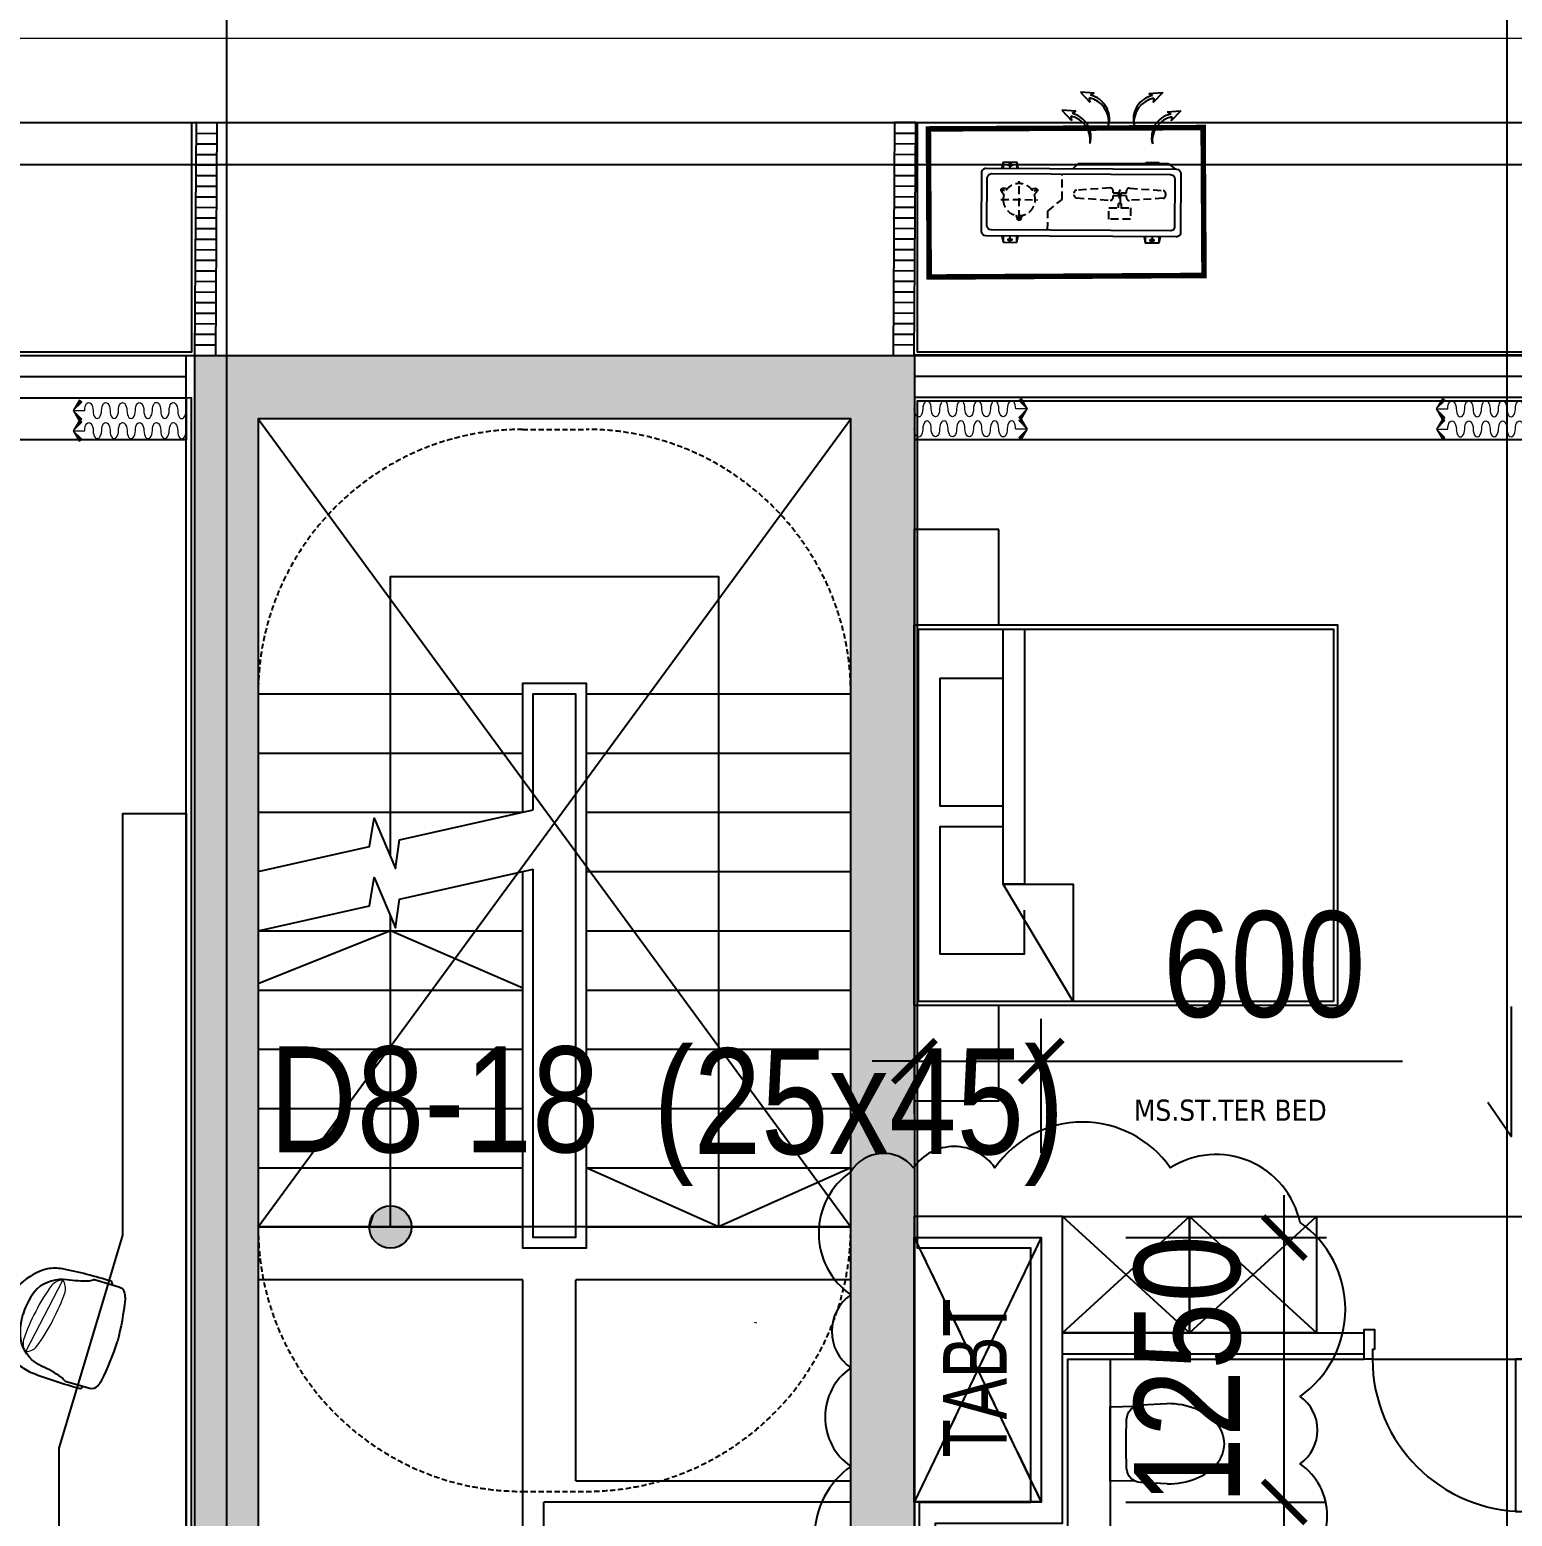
# Model space of a CAD drawing. Header units: millimetres. Extents: x -361699137 to 361252145, y -356478932 to 356523199.
# Drawn here: x -17452 to -10448, y 21583 to 28610 of the extents above; entities that cross this region are included whole.
import ezdxf
from ezdxf.enums import TextEntityAlignment as Align

# ---------------------------------------------------------------- set-up
doc = ezdxf.new("R2010")
doc.units = ezdxf.units.MM
doc.header["$LTSCALE"] = 100
doc.header["$MEASUREMENT"] = 0
doc.set_wipeout_variables(frame=1)
for name, pattern in [('220126_HDN_HBA typical plan$0$HIDDEN', [0.375, 0.25, -0.125]), ('ACAD_ISO03W100', [30, 12, -18]), ('HIDDEN', [0.375, 0.25, -0.125]), ('SKYVILLA 3-F2$0$17-23F MEA_1BR (Type-2)$0$DOTX2', [12.7, 0, -12.7]), ('Xref_ST_MBDV Cot vach 30.7.2022$0$HIDDEN', [0.375, 0.25, -0.125])]:
    doc.linetypes.add(name, pattern=pattern)
for name, color, linetype in [('1VinaPVC-Text', 9, 'Continuous'), ('A-_FURN----_E-_N', 251, 'Continuous'), ('A-ANNO-ROOM', 50, 'Continuous'), ('A-WALL-FNSH', 11, 'Continuous'), ('AC-EAD', 6, 'Continuous'), ('ccu12-Text', 31, 'Continuous'), ('IDEA - dim', 251, 'Continuous'), ('KC', 5, 'Continuous'), ('KT-Net manh', 139, 'Continuous'), ('KT-Noi that', 32, 'Continuous'), ('KT-Tuong', 1, 'Continuous'), ('Xref_ST_MBDV Cot vach 30.7.2022$0$A-FLOR-STRS-ARROW', 8, 'Continuous'), ('Xref_ST_MBDV Cot vach 30.7.2022$0$KT-Khuat', 9, 'Xref_ST_MBDV Cot vach 30.7.2022$0$HIDDEN'), ('Xref_ST_MBDV Cot vach 30.7.2022$0$KT-Net manh', 139, 'Continuous'), ('Xref_ST_MBDV Cot vach 30.7.2022$0$KT-Text', 7, 'Continuous'), ('Xref_ST_MBDV Cot vach 30.7.2022$0$KT-Thay', 7, 'Continuous'), ('Xref_ST_MBDV Cot vach 30.7.2022$0$KT-Tuong', 1, 'Continuous')]:
    doc.layers.add(name, color=color, linetype=linetype)
for name, color, linetype, lineweight in [('AUDIT_I_220808132811-11', 7, 'Continuous', 9), ('ccu12-Tencaukien', 9, 'Continuous', 15), ('CIC36 net manh', 8, 'Continuous', 9)]:
    doc.layers.add(name, color=color, linetype=linetype, lineweight=lineweight)
doc.layers.add('dien tich thong thuy', color=3, linetype='Continuous', plot=False)
doc.styles.add('220126_HDN_HBA typical plan$0$211210_HDN_HBA_TYPICAL PLAN CORE OPT 1$0$HBA-Text', font='GOTHIC.TTF')
doc.styles.add('Arial Narrow', font='ARIALN.TTF')
doc.styles.add('Tahoma', font='tahoma.ttf')
doc.styles.add('Xref_ST_MBDV Cot vach 30.7.2022$0$Arial', font='arial.ttf', dxfattribs={"width": 0.7})
doc.dimstyles.new('ccu12-200', dxfattribs={"dimscale": 200, "dimtxt": 2.5, "dimasz": 1, "dimexe": 1, "dimexo": 2, "dimgap": 1, "dimtad": 1, "dimdec": 0, "dimdsep": 46, "dimtxsty": 'Arial Narrow', "dimblk": 'ARCHTICK', "dimcen": -1, "dimdle": 1, "dimclrd": 256, "dimclre": 256, "dimclrt": 3, "dimadec": 0, "dimazin": 2, "dimtfac": 0.1, "dimtdec": 0, "dimtmove": 0, "dimatfit": 1, "dimldrblk": 'ARCHTICK', "dimfxl": 1, "dimtvp": 0.833333, "dimtolj": 1, "dimtzin": 12, "dimarcsym": 0})

# ---------------------------------------------------------------- blocks, each defined once
blk = doc.blocks.new('Louvre')
for p, q in [((-390.1, 976, 0.2), (-295.1, 1008.7, 0.2)), ((-373.8, 928.7, 0.2), (-278.8, 961.5, 0.2)), ((-357.4, 881.4, 0.2), (-262.5, 914.2, 0.2)), ((-341.1, 834.2, 0.2), (-246.2, 866.9, 0.2)), ((-324.8, 786.9, 0.2), (-229.9, 819.7, 0.2)), ((-308.5, 739.6, 0.2), (-213.6, 772.4, 0.2)), ((-292.2, 692.4, 0.2), (-197.2, 725.2, 0.2)), ((-275.8, 645.1, 0.2), (-180.9, 677.9, 0.2)), ((-259.5, 597.9, 0.2), (-164.6, 630.6, 0.2)), ((-243.2, 550.6, 0.2), (-148.3, 583.4, 0.2)), ((-226.9, 503.3, 0.2), (-132, 536.1, 0.2)), ((-210.6, 456.1, 0.2), (-115.7, 488.8, 0.2)), ((-194.3, 408.8, 0.2), (-99.3, 441.6, 0.2)), ((-177.9, 361.5, 0.2), (-83, 394.3, 0.2)), ((-161.6, 314.3, 0.2), (-66.7, 347.1, 0.2)), ((-145.3, 267, 0.2), (-50.4, 299.8, 0.2)), ((-129, 219.8, 0.2), (-34.1, 252.5, 0.2)), ((-112.7, 172.5, 0.2), (-17.7, 205.3, 0.2)), ((-96.4, 125.2, 0.2), (-1.4, 158, 0.2)), ((-80, 78, 0.2), (14.9, 110.7, 0.2)), ((-63.7, 30.7, 0.2), (31.2, 63.5, 0.2)), ((-47.4, -16.6, 0.2), (47.5, 16.2, 0.2))]:
    blk.add_line(p, q)
at = {"elevation": 0.2}
blk.add_lwpolyline([(47.5, 16.2), (-311.5, 1056), (-406, 1023.4), (-47.4, -16.6)], close=True, dxfattribs=at)
blk = doc.blocks.new('OU DHCB')
at = {"ltscale": 10}
for p, q in [((-145596.7, -72628.2), (-145596.7, -73528.2)), ((-145296.7, -72608.2), (-145576.7, -72608.2)), ((-145324.4, -72636.1), (-145548.2, -72636.1)), ((-145276.7, -73528.2), (-145276.7, -72628.2)), ((-145251.7, -72666.5), (-145276.7, -72633.9)), ((-145568.2, -72656.1), (-145568.2, -73502.8)), ((-145301.9, -73502.8), (-145301.9, -72656.1)), ((-145251.7, -72666.5), (-145251.7, -73091.6)), ((-145251.7, -73091.6), (-145276.7, -73117.7)), ((-145576.7, -73548.2), (-145296.7, -73548.2)), ((-145548.2, -73522.8), (-145324.4, -73522.8))]:
    blk.add_line(p, q, dxfattribs=at)
for p, q in [((-145596.7, -72704.7), (-145626.5, -72710.7)), ((-145596.7, -72710.7), (-145626.5, -72710.7)), ((-145626.5, -72710.7), (-145626.5, -72774.2)), ((-145251.7, -72709.7), (-145246.9, -72710.7)), ((-145251.7, -72710.7), (-145246.9, -72710.7)), ((-145246.9, -72710.7), (-145246.9, -72774.2)), ((-145600.3, -72742.5), (-145627.3, -72742.5)), ((-145596.7, -72774.2), (-145626.5, -72774.2)), ((-145596.7, -72780.2), (-145626.5, -72774.2)), ((-145613.8, -72729.3), (-145613.8, -72756.2)), ((-145251.7, -72742.5), (-145246.2, -72742.5)), ((-145251.7, -72774.2), (-145246.9, -72774.2)), ((-145251.7, -72775.2), (-145246.9, -72774.2)), ((-145600.3, -73413.9), (-145627.3, -73413.9)), ((-145596.7, -73376.2), (-145626.5, -73382.2)), ((-145596.7, -73382.2), (-145626.5, -73382.2)), ((-145626.5, -73445.7), (-145626.5, -73382.2)), ((-145613.8, -73427.1), (-145613.8, -73400.2)), ((-145276.7, -73376.2), (-145246.9, -73382.2)), ((-145276.7, -73382.2), (-145246.9, -73382.2)), ((-145273.2, -73413.9), (-145246.2, -73413.9)), ((-145259.7, -73427.1), (-145259.7, -73400.2)), ((-145246.9, -73445.7), (-145246.9, -73382.2)), ((-145596.7, -73445.7), (-145626.5, -73445.7)), ((-145596.7, -73451.7), (-145626.5, -73445.7)), ((-145276.7, -73445.7), (-145246.9, -73445.7)), ((-145276.7, -73451.7), (-145246.9, -73445.7))]:
    blk.add_line(p, q)
at = {"linetype": 'HIDDEN', "ltscale": 1.5}
for p, q in [((-145414, -72690.9), (-145425.3, -72850.3)), ((-145391.7, -72679.2), (-145400.5, -72679.2)), ((-145367, -72850.3), (-145378.3, -72690.9)), ((-145411.8, -72927.6), (-145402.9, -72927.6)), ((-145402.9, -72927.6), (-145402.9, -72902.1)), ((-145402.9, -72902.1), (-145389.4, -72902.1)), ((-145389.4, -72927.6), (-145389.4, -72902.1)), ((-145389.4, -72927.6), (-145380.4, -72927.6)), ((-145414, -73100.7), (-145425.3, -72941.3)), ((-145367, -72941.3), (-145378.3, -73100.7)), ((-145424.3, -73457.6), (-145424.3, -73284.3)), ((-145384, -73301.2), (-145375.3, -73286.1)), ((-145372.2, -73298), (-145387.2, -73289.3)), ((-145505, -73371), (-145522.3, -73371)), ((-145513.6, -73362.3), (-145513.6, -73379.6)), ((-145511, -73371), (-145337.7, -73371)), ((-145387.2, -73452.7), (-145372.2, -73444)), ((-145384, -73440.8), (-145375.3, -73455.8))]:
    blk.add_line(p, q, dxfattribs=at)
for points in [[(-145514, -72845), (-145514, -72946.7), (-145460.1, -72946.7), (-145460.1, -72845)], [(-145438.4, -72892.9), (-145378.3, -72892.9), (-145378.3, -72898.7), (-145438.4, -72898.7)]]:
    blk.add_lwpolyline(points, close=True, dxfattribs=at)
for points in [[(-145411.8, -72864.1), (-145402.9, -72864.1), (-145402.9, -72889.6), (-145389.4, -72889.6), (-145389.4, -72864.1), (-145380.4, -72864.1)], [(-145460.1, -72902.2), (-145439.9, -72902.2), (-145439.9, -72889.5), (-145460.1, -72889.5)], [(-145568.2, -73235.7), (-145477.6, -73235.7), (-145422, -73168.3), (-145301.9, -73168.3)]]:
    blk.add_lwpolyline(points, dxfattribs=at)
for points in [[(-145400.5, -73299), (-145385, -73286.8, -0.677033), (-145371.1, -73294.9), (-145373.9, -73314.4)], [(-145498.6, -73386.3), (-145516.8, -73379, -0.677033), (-145516.8, -73362.9), (-145498.6, -73355.6)], [(-145373.9, -73427.6), (-145371.1, -73447.1, -0.677033), (-145385, -73455.1), (-145400.5, -73443)]]:
    blk.add_lwpolyline(points, format="xyb", dxfattribs=at)
for centre in [(-145613.8, -72742.5), (-145613.8, -73413.9), (-145259.7, -73413.9)]:
    blk.add_circle(centre, 6.4)
blk.add_circle((-145424.3, -73371), 75.8, dxfattribs=at)
at = {"ltscale": 10}
for centre, radius, start, end in [((-145576.7, -72628.2), 20, 90, 180), ((-145548.2, -72656.1), 20, 90, 180), ((-145324.1, -72658.4), 22.3, 5.83694, 90.89598), ((-145296.7, -72628.2), 20, 0, 90), ((-145576.7, -73528.2), 20, 180, 270), ((-145548.2, -73502.8), 20, 180, 270), ((-145324.1, -73500.5), 22.3, 269.10402, 354.16306), ((-145296.7, -73528.2), 20, 270, 0)]:
    blk.add_arc(centre, radius, start, end, dxfattribs=at)
at = {"linetype": 'HIDDEN', "ltscale": 1.5, "extrusion": (-3.70596e-18, -2.30289e-31, -1)}
for centre, start_param, end_param in [((-145400.5, -72691.9), 3.221423, 4.712389), ((-145391.7, -72691.9), 4.712389, 6.203355), ((-145411.8, -72851.4), 1.570796, 3.221423), ((-145380.4, -72851.4), -0.07983, 1.570796), ((-145411.8, -72940.3), 3.061763, 4.712389), ((-145380.4, -72940.3), 4.712389, 6.363015), ((-145400.5, -73099.7), 1.570796, 3.061763), ((-145391.7, -73099.7), 0.07983, 1.570796)]:
    blk.add_ellipse(centre, major_axis=(13.5, 0), ratio=0.942858, start_param=start_param, end_param=end_param, dxfattribs=at)
blk = doc.blocks.new('ki hieu qt')
at = {"layer": 'AC-EAD', "color": 7}
for points in [[(-276796163327.46399, 549769551681.08936), (-276796163446.06061, 549769551567.15027)], [(-276796163338.91742, 549769551517.02808), (-276796163327.46399, 549769551681.08936)], [(-276796163396.68091, 549769551574.91687), (-276796163446.06061, 549769551567.15027)], [(-276796163338.91742, 549769551517.02808), (-276796163364.60309, 549769551559.91077)], [(-276796163110.55872, 549769551464.18396), (-276796163229.15527, 549769551350.24487)], [(-276796163122.01202, 549769551300.1228), (-276796163110.55872, 549769551464.18396)], [(-276796163179.7757, 549769551358.0116), (-276796163229.15527, 549769551350.24487)], [(-276796163122.01202, 549769551300.1228), (-276796163147.69757, 549769551343.00525)], [(-276796163179.7757, 549769550597.07092), (-276796163229.15527, 549769550604.83765)], [(-276796163110.55872, 549769550490.89856), (-276796163229.15527, 549769550604.83765)], [(-276796163122.01202, 549769550654.95972), (-276796163147.69757, 549769550612.07727)], [(-276796163122.01202, 549769550654.95972), (-276796163110.55872, 549769550490.89856)], [(-276796163396.68091, 549769550380.16565), (-276796163446.06061, 549769550387.93225)], [(-276796163327.46399, 549769550273.99316), (-276796163446.06061, 549769550387.93225)], [(-276796163338.91742, 549769550438.05444), (-276796163364.60309, 549769550395.17175)], [(-276796163338.91742, 549769550438.05444), (-276796163327.46399, 549769550273.99316)]]:
    blk.add_lwpolyline(points, dxfattribs=at)
for centre, radius, start, end in [((-276796163644.43658, 549769551622.97937), 286.85271, 255.43444898, 347.307334455), ((-276796163679.50098, 549769551631.34888), 288.39512, 262.614727528, 348.709269443), ((-276796163427.53119, 549769551406.0741), 286.85271, 255.43444898, 347.307334455), ((-276796163462.59583, 549769551414.44348), 288.39512, 262.614727528, 348.709269443), ((-276796163427.53119, 549769550549.00842), 286.85271, 12.692958354, 104.566806371), ((-276796163462.59583, 549769550540.63904), 288.39512, 11.291477035, 97.385309421), ((-276796163644.43658, 549769550332.10315), 286.85271, 12.692958354, 104.566806371), ((-276796163679.50098, 549769550323.73364), 288.39512, 11.291477035, 97.385309421)]:
    blk.add_arc(centre, radius, start, end, dxfattribs=at)
blk = doc.blocks.new('DHCB.1')
at = {"xscale": -1, "rotation": 106.4733300107783}
blk.add_blockref('OU DHCB', (-194860, -237775.8), dxfattribs=at)
at = {"xscale": 0.4, "yscale": 0.4, "zscale": 0.4, "rotation": 286.4738024344239}
blk.add_blockref('ki hieu qt', (-179483459312.1, -168534274838.7), dxfattribs=at)
blk = doc.blocks.new('SKYVILLA 3-F2$0$17-23F MEA_1BR (Type-2)$0$LC725X700')
at = {"linetype": 'SKYVILLA 3-F2$0$17-23F MEA_1BR (Type-2)$0$DOTX2'}
blk.add_wipeout([(-329.2, 128.6), (-334.2, 129.3), (-339.9, 131.5), (-344.8, 135.3), (-347.8, 139.1), (-349.2, 141.6), (-349.6, 169.8), (-349.7, 212.7), (-349.2, 261.7), (-347.7, 314.8), (-345.1, 372.8), (-342.5, 414.8), (-338.1, 465), (-329.6, 501.5), (-316.8, 536.2), (-293, 575.7), (-273.7, 600.3), (-247.9, 627.2), (-215.9, 654.1), (-180.7, 677.3), (-155.2, 690.6), (-126.1, 702.8), (-72.2, 718.1), (-29.9, 723.9), (0, 725), (33.6, 723.6), (65.6, 719.3), (103.8, 710.1), (142.4, 696.2), (169.8, 683.1), (212.2, 656.6), (240, 634.2), (273.9, 599.5), (300, 565), (312.4, 545), (324.8, 515.1), (332.3, 490.9), (337.3, 468), (339.2, 455.9), (342.7, 408), (344.8, 372.8), (346.6, 334.8), (347.9, 298.8), (349.1, 243.7), (349.4, 199.7), (349.3, 170.7), (348.9, 141.6), (346.6, 137.8), (343.2, 134.1), (338.5, 131), (333.8, 129.2), (330.6, 128.7), (328.9, 128.6), (328.5, 85.1), (327.9, 77.7), (325.9, 69.6), (322.9, 62.6), (319.1, 56.4), (313.5, 49.8), (307.4, 44.7), (300.5, 40.6), (289.6, 35.7), (280.8, 32.3), (273.9, 29.9), (267.5, 28), (253.7, 25.3), (239.6, 22.8), (221.6, 19.9), (181.3, 14), (132.8, 8.3), (95.7, 4.9), (44.5, 1.6), (-9.3, 0.2), (-62.3, 2.5), (-51.2, 1.9), (-95.3, 4.8), (-142.4, 9.3), (-189.2, 15), (-222.8, 20), (-255.4, 25.5), (-283.1, 33), (-300.8, 40.6), (-312.1, 48.2), (-321.1, 58.9), (-325.2, 66.8), (-327.4, 73.7), (-328.8, 85.1)], dxfattribs=at)
at = {"color": 251, "linetype": 'ByBlock', "lineweight": 5, "true_color": 0x636466}
blk.add_line((220.4, 531.6), (-271.5, 433.2), dxfattribs=at)
at = {"color": 0, "linetype": 'ByBlock', "lineweight": -2}
for points in [[(-329.2, 128.6, -0.283452), (-349.2, 141.6, -0.024471), (-339.5, 455.9, -0.078822), (-312.7, 545, -0.270204), (0, 725, -0.27037)], [(328.9, 128.6, 0.283452), (348.9, 141.6, 0.024471), (339.2, 455.9, 0.078822), (312.4, 545, 0.269937), (0, 725, 0.27037)], [(-330.2, 243.6, 0.056724), (-311.7, 274.7, 0.049323), (-281.9, 408, -0.212213), (-176.1, 572.7, -0.113166), (0, 611.9)], [(329.8, 243.6, -0.056724), (311.3, 274.7, -0.049323), (281.6, 408, 0.212213), (175.8, 572.7, 0.112974), (0, 611.9)], [(-329.2, 128.6), (-328.8, 85.1, 0.284079), (-300.8, 40.6, 0.049617), (-264.8, 27.2, 0.040387), (0, 0, 0.05404)], [(328.9, 128.6), (328.5, 85.1, -0.284079), (300.5, 40.6, -0.049617), (264.5, 27.2, -0.040328), (0, 0, -0.05404)]]:
    blk.add_lwpolyline(points, format="xyb", dxfattribs=at)
at = {"color": 251, "linetype": 'ByBlock', "lineweight": 5, "true_color": 0x636466}
blk.add_lwpolyline([(220.4, 531.6, -0.228839), (171.5, 474.8, -0.042704), (-13.8, 423.4, -0.042704), (-204.6, 399.6, -0.228839), (-271.5, 433.2, -0.228839), (-222.7, 490, -0.042704), (-37.4, 541.4, -0.042704), (153.4, 565.2, -0.228839)], format="xyb", close=True, dxfattribs=at)
at = {"color": 0, "linetype": 'ByBlock', "lineweight": -2}
for points in [[(-330.2, 243.6), (-329.2, 128.6)], [(329.8, 243.6), (328.9, 128.6)]]:
    blk.add_lwpolyline(points, dxfattribs=at)
blk = doc.blocks.new('*U207')
for points in [[(482.7, -398.9), (464.6, -396.4), (464.3, -466.3)], [(396.8, -484.1), (464.3, -466.3), (394.4, -466.1)]]:
    blk.add_hatch(color=256).paths.add_polyline_path(points)
blk.add_line((464.3, -466.3), (416.9, -418.8))
for points in [[(482.7, -398.9), (464.6, -396.4), (464.3, -466.3)], [(396.8, -484.1), (464.3, -466.3), (394.4, -466.1)]]:
    blk.add_lwpolyline(points, close=True)
for centre in [(16.8, -17.2), (85.7, -87.7), (155.3, -157.5), (224.9, -227.3), (294.5, -297.2), (364.1, -367)]:
    blk.add_ellipse(centre, major_axis=(34.5, 32), ratio=0.523888, start_param=4.73172, end_param=7.873313)
at = {"extrusion": (0, 0, -1)}
for centre in [(51.6, -52.1), (120.5, -122.6), (190.1, -192.4), (259.7, -262.3), (329.3, -332.1), (398.9, -401.9)]:
    blk.add_ellipse(centre, major_axis=(-32.1, -34.4), ratio=0.523888, start_param=4.73172, end_param=7.873313, dxfattribs=at)
blk = doc.blocks.new('stdo')
at = {"layer": 'A-WALL-FNSH', "color": 5}
for p, q in [((125, -1100), (4135, -1100)), ((125, -1200), (4135, -1200))]:
    blk.add_line(p, q, dxfattribs=at)
blk.add_lwpolyline([(125, -1300), (4135, -1300)], dxfattribs=at)
at = {"layer": 'KT-Net manh', "linetype": 'ACAD_ISO03W100', "ltscale": 4}
blk.add_lwpolyline([(125, -1300), (4135, -1300), (4135, -1500), (125, -1500)], close=True, dxfattribs=at)
at = {"layer": 'CIC36 net manh', "color": 8, "xscale": 0.8100000000112604, "yscale": 0.8100000000112604, "zscale": 0.8100000000112604, "rotation": 225.123201203973}
for p in [(4134.3, -1361.3), (4134.5, -1456.3)]:
    blk.add_blockref('*U207', p, dxfattribs=at)
at = {"layer": 'IDEA - dim', "xscale": -0.757575757575757, "yscale": 0.757575757575757, "zscale": 0.7575757575757571, "rotation": 73.8343817289672}
blk.add_blockref('SKYVILLA 3-F2$0$17-23F MEA_1BR (Type-2)$0$LC725X700', (3810.1, -5760.6), dxfattribs=at)
at = {"layer": 'IDEA - dim'}
blk.add_lwpolyline([(3535, -6865), (3535, -6265), (3835, -5258.5), (3835, -3265), (4135, -3265), (4135, -6865)], close=True, dxfattribs=at)
at = {"layer": 'KT-Net manh'}
blk.add_lwpolyline([(3435, -10515), (4135, -10515), (4135, -1100), (4150, -1100)], dxfattribs=at)
blk = doc.blocks.new('*U206')
at = {"layer": 'A-_FURN----_E-_N', "linetype": 'Continuous'}
for points in [[(-900, 600), (-900, 1000), (-1350, 1000), (-1350, 600)], [(-900, -1000), (-900, 1000), (900, 1000), (900, -1000)], [(1350, 600), (1350, 1000), (900, 1000), (900, 600)], [(-880, -980), (-880, 980), (880, 980), (880, -980)]]:
    blk.add_lwpolyline(points, close=True, dxfattribs=at)
at = {"layer": 'A-_FURN----_E-_N', "linetype": '220126_HDN_HBA typical plan$0$HIDDEN', "ltscale": 500}
blk.add_lwpolyline([(-900, -1000), (-900, 1000), (900, 1000), (900, -1000)], close=True, dxfattribs=at)
at = {"layer": 'A-_FURN----_E-_N', "linetype": 'Continuous'}
for points in [[(-55, 580), (-55, 880), (-655.6, 880), (-655.6, 480), (-448.1, 480)], [(645.6, 580), (645.6, 880), (45, 880), (45, 580)], [(-880, 248.7), (-326.3, 580), (880, 580), (880, 480), (-326.3, 480), (-326.3, 580), (-326.3, 248.7), (-880, 248.7)]]:
    blk.add_lwpolyline(points, dxfattribs=at)
blk = doc.blocks.new('220126_HDN_HBA typical plan$0$210902_YS plan 330pm ver13$0$TOTO-WC-CW822J')
at = {"color": 0}
blk.add_lwpolyline([(-177.2, -119.2), (-175, 0), (175, 0), (177.2, -119.2)], dxfattribs=at)
blk.add_lwpolyline([(-190, -270), (-183.4, -144.5, -0.39087), (-115.4, -78.2), (-27.8, -75.8, -0.013886), (27.8, -75.8), (115.4, -78.2, -0.39087), (183.4, -144.5), (190, -270)], format="xyb", dxfattribs=at)
blk.add_ellipse((0, -270), major_axis=(0, -270), ratio=0.703704, start_param=4.712389, end_param=7.853982, dxfattribs=at)
blk = doc.blocks.new('d800')
blk.add_line((760, 70), (40, 70))
for points in [[(40, 790), (40, 70), (85, 70), (85, 790)], [(50, 25), (40, 25), (40, 70), (0, 70), (0, -70), (50, -70)], [(750, 25), (760, 25), (760, 70), (800, 70), (800, -70), (750, -70)]]:
    blk.add_lwpolyline(points, close=True)
blk.add_arc((40, 70), 720, 0, 90)
blk = doc.blocks.new('25')
at = {"layer": 'IDEA - dim'}
blk.add_line((-224.9, 4855), (-224.9, 4980), dxfattribs=at)
for points in [[(4687.4, 9600), (-2350, 9600)], [(650, 9500), (-2350, 9500)], [(650, 9400), (-2350, 9400)], [(470, 6522), (470, 5907.7), (359.9, 6067.5)], [(575.1, 4855), (625.1, 4855), (625, 3155), (-2225, 3155), (-2225, 4055)], [(-1624.9, 4055), (-1624.8, 4855), (-224.9, 4855)]]:
    blk.add_lwpolyline(points, dxfattribs=at)
for points in [[(-1649.9, 4980), (-1649.9, 5530), (-1049.9, 5530), (-1049.9, 4980), (-1649.9, 4980)], [(-1049.9, 4980), (-1049.9, 5530), (-449.9, 5530), (-449.9, 4980), (-1049.9, 4980)], [(-1624.8, 4055), (-1624.8, 4855), (-1424.8, 4855), (-1424.8, 4055)]]:
    blk.add_lwpolyline(points, close=True, dxfattribs=at)
at = {"layer": 'KT-Net manh', "linetype": 'ACAD_ISO03W100', "ltscale": 4}
for p, q in [((-1649.9, 4980), (-1049.9, 5530)), ((-1049.9, 4980), (-1649.9, 5530)), ((-1049.9, 4980), (-449.9, 5530)), ((-449.9, 4980), (-1049.9, 5530)), ((-449.9, 5530), (650.1, 5530))]:
    blk.add_line(p, q, dxfattribs=at)
blk.add_lwpolyline([(650, 9200), (-2350, 9200)], dxfattribs=at)
at = {"layer": 'KT-Tuong'}
for p, q in [((-1649.9, 4980), (-224.9, 4980)), ((-1649.9, 4880), (-224.9, 4880))]:
    blk.add_line(p, q, dxfattribs=at)
at = {"layer": 'KT-Tuong', "extrusion": (-3.79852e-15, 2.36519e-08, 1), "elevation": 0}
blk.add_lwpolyline([(-1649.9, 5529.8), (-2349.9, 5529.8), (-2349.9, 5429.8), (-1749.9, 5429.8), (-1749.9, 4180), (-2349.9, 4180), (-2349.9, 3129.8), (-2249.9, 3129.8), (-2249.9, 4080), (-1649.9, 4080)], close=True, dxfattribs=at)
at = {"layer": 'KT-Tuong'}
blk.add_lwpolyline([(0, 3130), (650, 3130), (650.1, 4880)], dxfattribs=at)
at = {"layer": 'Xref_ST_MBDV Cot vach 30.7.2022$0$KT-Khuat', "linetype": 'Xref_ST_MBDV Cot vach 30.7.2022$0$HIDDEN', "ltscale": 5, "extrusion": (-3.79852e-15, 2.36519e-08, 1)}
for p, q in [((-2349.9, 5429.8, 0), (-1749.9, 4180, 0)), ((-1749.9, 5429.8, 0), (-2349.9, 4180, 0))]:
    blk.add_line(p, q, dxfattribs=at)
at = {"layer": 'CIC36 net manh', "color": 8, "extrusion": (1.81185e-24, -5.71878e-23, -1), "xscale": 0.810000000011261, "yscale": 0.810000000011261, "zscale": -0.8100000000112619, "rotation": 225.123201203973}
for p in [(2349.5, 9346.4), (2349.7, 9251.5)]:
    blk.add_blockref('*U207', p, dxfattribs=at)
at = {"layer": 'CIC36 net manh', "color": 8, "xscale": 0.8100000000112604, "yscale": 0.8100000000112604, "zscale": 0.8100000000112604, "rotation": 225.123201203973}
for p in [(649.5, 9346.4), (649.7, 9251.5)]:
    blk.add_blockref('*U207', p, dxfattribs=at)
at = {"layer": 'IDEA - dim'}
for name, p, rotation in [('*U206', (-1350, 7426), 90), ('d800', (575.1, 4925), 180), ('220126_HDN_HBA typical plan$0$210902_YS plan 330pm ver13$0$TOTO-WC-CW822J', (-1424.8, 4455), 90)]:
    blk.add_blockref(name, p, dxfattribs=dict(at, rotation=rotation))
at = {"layer": '1VinaPVC-Text', "style": 'Tahoma'}
blk.add_text('MS.ST.TER BED', height=100, dxfattribs=at).set_placement((-1312.4, 5981.9))
at = {"layer": 'Xref_ST_MBDV Cot vach 30.7.2022$0$KT-Text', "extrusion": (-6.12504e-10, -5.80187e-08, 1), "style": 'Xref_ST_MBDV Cot vach 30.7.2022$0$Arial', "width": 0.7}
blk.add_text('TABT', height=300, rotation=90, dxfattribs=at).set_placement((-1913.8, 4766.1, 0), align=Align.CENTER)
blk = doc.blocks.new('A$C1AAC5519')
at = {"layer": 'A-ANNO-ROOM', "insert": (773, 1216.6), "char_height": 600, "attachment_point": 2, "rotation": 50.44883, "style": '220126_HDN_HBA typical plan$0$211210_HDN_HBA_TYPICAL PLAN CORE OPT 1$0$HBA-Text'}
blk.add_mtext_dynamic_manual_height_columns('S.B1.', width=722857412.874, gutter_width=9765.6, heights=[0], dxfattribs=at)
blk = doc.blocks.new('A$C418F5BC8')
at = {"layer": 'A-ANNO-ROOM', "insert": (648.1, 1090.8), "char_height": 600, "attachment_point": 2, "rotation": 50.44883, "style": '220126_HDN_HBA typical plan$0$211210_HDN_HBA_TYPICAL PLAN CORE OPT 1$0$HBA-Text'}
blk.add_mtext_dynamic_manual_height_columns('SL-S', width=722857412.874, gutter_width=9765.6, heights=[0], dxfattribs=at)
blk = doc.blocks.new('A$C2A6C5140')
at = {"layer": 'A-ANNO-ROOM', "insert": (731.4, 1190, 0), "char_height": 600, "attachment_point": 2, "rotation": 50.44883, "style": '220126_HDN_HBA typical plan$0$211210_HDN_HBA_TYPICAL PLAN CORE OPT 1$0$HBA-Text'}
blk.add_mtext_dynamic_manual_height_columns('2-BR', width=722857412.874, gutter_width=9765.6, heights=[0], dxfattribs=at)
blk = doc.blocks.new('A$C5388591E')
at = {"layer": 'A-ANNO-ROOM', "insert": (894.3, 842.2, 0), "char_height": 600, "attachment_point": 2, "rotation": 1.40647, "style": '220126_HDN_HBA typical plan$0$211210_HDN_HBA_TYPICAL PLAN CORE OPT 1$0$HBA-Text'}
blk.add_mtext_dynamic_manual_height_columns('3-BR', width=722857412.874, gutter_width=9765.6, heights=[0], dxfattribs=at)
blk = doc.blocks.new('A$C21AF0CCA')
at = {"layer": 'A-ANNO-ROOM', "insert": (1197.6, 814.7), "char_height": 600, "attachment_point": 2, "rotation": 0.10543, "style": '220126_HDN_HBA typical plan$0$211210_HDN_HBA_TYPICAL PLAN CORE OPT 1$0$HBA-Text'}
blk.add_mtext_dynamic_manual_height_columns('S.B1P.', width=722857412.874, gutter_width=9765.6, heights=[0], dxfattribs=at)
blk = doc.blocks.new('_ARCHTICK')
at = {"color": 0, "linetype": 'ByBlock', "const_width": 0.15}
blk.add_lwpolyline([(-0.5, -0.5), (0.5, 0.5)], dxfattribs=at)
blk = doc.blocks.new('*D457')
at = {"layer": 'Defpoints', "color": 0, "transparency": 16777216}
for p in [(129529.4, -15900), (128929.8, -16551.1), (129529.4, -16734.1)]:
    blk.add_point(p, dxfattribs=at)
at = {"layer": 'KC', "lineweight": -2, "transparency": 16777216}
for p, q in [((128929.8, -16151.1), (128929.8, -15700)), ((129529.4, -16334.1), (129529.4, -15700)), ((128929.8, -15900), (128729.8, -15900)), ((128929.8, -15900), (129529.4, -15900)), ((129529.4, -15900), (131236.3, -15900))]:
    blk.add_line(p, q, dxfattribs=at)
at = {"layer": 'KC', "lineweight": -2, "transparency": 16777216, "xscale": 200, "yscale": 200, "zscale": 200}
blk.add_blockref('_ARCHTICK', (128929.8, -15900), dxfattribs=at)
at = {"layer": 'KC', "lineweight": -2, "transparency": 16777216, "xscale": 200, "yscale": 200, "zscale": 200, "rotation": 180}
blk.add_blockref('_ARCHTICK', (129529.4, -15900), dxfattribs=at)
at = {"layer": 'KC', "color": 3, "transparency": 16777216, "insert": (130582.8, -15444.7), "char_height": 500, "attachment_point": 5, "style": 'Arial Narrow'}
blk.add_mtext('\\A1;600', dxfattribs=at)
blk = doc.blocks.new('*D458')
at = {"layer": 'Defpoints', "color": 0, "transparency": 16777216}
for p in [(129529.4, -16734.1), (130677, -16734.1), (129529.4, -17983.9)]:
    blk.add_point(p, dxfattribs=at)
at = {"layer": 'KC', "lineweight": -2, "transparency": 16777216}
for p, q in [((130677, -18183.9), (130677, -16534.1)), ((129929.4, -16734.1), (130877, -16734.1)), ((129929.4, -17983.9), (130877, -17983.9))]:
    blk.add_line(p, q, dxfattribs=at)
at = {"layer": 'KC', "lineweight": -2, "transparency": 16777216, "xscale": 200, "yscale": 200, "zscale": 200}
for p, rotation in [((130677, -16734.1), 90), ((130677, -17983.9), 270)]:
    blk.add_blockref('_ARCHTICK', p, dxfattribs=dict(at, rotation=rotation))
at = {"layer": 'KC', "color": 3, "transparency": 16777216, "insert": (130221.7, -17359), "char_height": 500, "attachment_point": 5, "rotation": 90, "style": 'Arial Narrow'}
blk.add_mtext('\\A1;1250', dxfattribs=at)
blk = doc.blocks.new('*U467')
at = {"layer": 'ccu12-Tencaukien', "color": 8, "ltscale": 10000}
blk.add_line((360.7, -155.3), (354.4, -155.3), dxfattribs=at)
at = {"layer": 'ccu12-Text', "color": 2, "style": 'Arial Narrow', "width": 0.8}
blk.add_attdef('SH', text='', height=300, dxfattribs=at).set_placement((275.6, 5.9), align=Align.BOTTOM_RIGHT)
at = {"layer": 'ccu12-Text', "color": 31, "style": 'Arial Narrow', "width": 0.8}
for tag, p in [('(', (507.5, -75.4)), ('KT', (632.6, -75.4)), (')', (962.9, -75.4))]:
    blk.add_attdef(tag, text='', height=250, dxfattribs=at).set_placement(p, align=Align.BOTTOM_LEFT)
blk = doc.blocks.new('A$C0e39c971')
at = {"layer": 'KC'}
h = blk.add_hatch(dxfattribs=at)
h.set_pattern_fill('BTCT', color=256, scale=40)
h.set_pattern_definition([(50, (51806.66, -61050.62), (286.904, -25.1009), [30, -330]), (355, (51806.66, -61050.62), (-55.5005, 300.8769), [24, -264]), (100.4514, (51830.57, -61052.7), (231.4038, 275.7758), [25.496, -280.4568]), (46.1842, (51806.66, -60970.62), (426.8964, -66.2076), [45, -495]), (96.6356, (51842.24, -60976.14), (373.865, 389.647), [38.244, -420.685]), (351.1842, (51806.66, -60970.6), (373.865, 389.6474), [36, -396]), (21, (51846.66, -60990.62), (238.7628, -161.0476), [30, -330]), (326, (51846.66, -60990.62), (97.326, 290.06), [24, -264]), (71.4514, (51866.56, -61004.04), (336.089, 129.0122), [25.496, -280.4568]), (37.5, (51806.66, -61050.62), (4.86394, 133.15754), [0, -260.8, 0, -268, 0, -265]), (7.5, (51806.66, -61050.62), (105.2278, 157.7647), [0, -152.8, 0, -254.8, 0, -101]), (327.5, (51717.46, -61050.62), (213.52897, -9.02195), [0, -100, 0, -312, 0, -414]), (317.5, (51677.46, -61050.62), (233.2745, 40.042), [0, -130, 0, -207.2, 0, -294]), (45, (51806.66, -61050.62), (-106.066, 106.066), []), (45, (51877.37, -61050.62), (-106.066, 106.066), [])])
h.paths.add_polyline_path([(35133.6, -43280.2), (35433.6, -43280.2), (35433.6, -34280.2), (38233.6, -34280.2), (38233.6, -40450.2), (37683.6, -40450.2), (37683.6, -41365.2), (37983.6, -41365.2), (37983.6, -40750.2), (40583.6, -40750.2), (40583.6, -43280.2), (37983.6, -43280.2), (37983.6, -42665.2), (37683.6, -42665.2), (37683.6, -43280.2), (36883.6, -43280.2), (36883.6, -43580.2), (40883.6, -43580.2), (40883.6, -40450.2), (38533.6, -40450.2), (38533.6, -33980.2), (35133.6, -33980.2)])
h.paths.add_polyline_path([(35433.6, -43280.2), (35133.6, -43280.2), (35133.6, -43580.2), (35533.6, -43580.2), (35533.6, -43280.2), (35433.6, -43280.2)], flags=17)
at = {"layer": 'KC', "ltscale": 2000}
for p, q in [((35283.2, -27558.7), (35283.2, -65509.7)), ((41333.2, -27558.7), (41333.2, -65509.7)), ((2380, -33980.2), (61925, -33980.2))]:
    blk.add_line(p, q, dxfattribs=at)
at = {"layer": 'KC'}
for p, q in [((38533.2, -38150.4), (39133.2, -39400.2)), ((39133.2, -38150.4), (38533.2, -39400.2))]:
    blk.add_line(p, q, dxfattribs=at)
at = {"layer": 'KC', "elevation": 0}
for points in [[(-17552.2, -16036.1), (-17553.1, -16036.4), (-20141.9, -8672.6, 0.338337), (-24015.3, -7136.5), (-53451, -17291.6, 0.459457), (-55491.1, -22441), (-46722.4, -36767.3, 0.279689), (-41756.3, -37798.7), (-19038.8, -29961, 0.204279), (-18972.5, -29839.9), (-18748.7, -28810, -0.275412), (-18020.9, -28009.5), (-13608.5, -26491.6, -0.414195), (-12447.4, -27056.2), (-4118.2, -51146.9, 0.319754), (701.8, -54580.4), (45839.2, -54580.4, 0.36531), (50805.2, -50269.7, 0.102434), (50796.2, -48647.8), (48355, -37177.1, 0.132611), (46888.7, -34378.5, 0.066499), (45757.5, -33464.1, 0.137615), (43676.9, -32880.4), (18033.2, -32880.4)], [(46153.4, -33980.2, 0.028724), (45653.5, -33634.9, 0.137615), (43676.9, -33080.4), (18033.2, -33080.4)]]:
    blk.add_lwpolyline(points, format="xyb", dxfattribs=at)
for points in [[(35133.6, -42680.2), (35133.6, -33980.2), (38533.6, -33980.2), (38533.6, -40450.2)], [(38233.6, -40450.2), (38233.6, -34280.2), (35433.6, -34280.2), (35433.6, -42680.2)], [(35433.6, -34280.2), (38233.6, -38100.2)], [(35433.6, -38100.2), (38233.6, -34280.2)], [(38533.2, -38150.4), (39133.2, -38150.4), (39133.2, -39400.2), (38533.2, -39400.2), (38533.2, -38150.4)]]:
    blk.add_lwpolyline(points, dxfattribs=at)
at = {"layer": 'KC', "ltscale": 0.5, "elevation": 0}
for points in [[(35433.6, -34280.2), (38233.6, -38100.2)], [(35433.6, -38100.2), (38233.6, -34280.2)], [(38233.6, -38100.2), (35433.6, -38100.2)]]:
    blk.add_lwpolyline(points, dxfattribs=at)
at = {"layer": 'KC', "ltscale": 100, "elevation": 0}
for points in [[(36683.6, -38350.2), (35433.6, -38350.2)], [(36683.6, -40450.2), (36683.6, -38350.2)], [(38233.6, -38350.2), (36933.6, -38350.2)], [(36933.6, -39300.2), (36933.6, -38350.2)], [(36933.6, -39300.2), (38233.6, -39300.2)]]:
    blk.add_lwpolyline(points, dxfattribs=at)
at = {"layer": 'KC', "extrusion": (4.38813e-07, -9.79924e-07, 1)}
ref = blk.add_blockref('*U467', (37274.5, -38062.3, -1.1), dxfattribs=dict(at, xscale=1.815893337873055, yscale=1.815893337873055, zscale=1.815893337873055, rotation=339.536933714468))
ref.add_attrib('KT', '(25x45)', dxfattribs={"layer": 'ccu12-Tencaukien', "color": 31, "extrusion": (4.38813e-07, -9.79924e-07, 1), "height": 500, "style": 'Arial Narrow'}).set_placement((37300.4, -37905.8, 0.1), align=Align.BOTTOM_LEFT)
ref.add_attrib('SH', 'D8-18', dxfattribs={"layer": 'ccu12-Tencaukien', "color": 2, "extrusion": (4.38813e-07, -9.79924e-07, 1), "height": 500, "style": 'Arial Narrow'}).set_placement((37045.5, -37897, 0.1), align=Align.BOTTOM_RIGHT)
at = {"layer": 'KC'}
dim = blk.add_linear_dim(base=(39133.2, -37316.3), p1=(38533.6, -37967.3), p2=(39133.2, -38150.4), dimstyle='ccu12-200', override={"dimzin": 0}, dxfattribs=at)
dim.commit()
dim.dimension.update_dxf_attribs({"geometry": '*D457', "text_midpoint": (40186.7, -36861), "insert": (-90396.2, -21416.3)})
dim = blk.add_linear_dim(base=(40280.9, -38150.4), p1=(39133.2, -39400.2), p2=(39133.2, -38150.4), angle=90, dimstyle='ccu12-200', override={"dimzin": 0}, dxfattribs=at)
dim.commit()
dim.dimension.update_dxf_attribs({"geometry": '*D458', "text_midpoint": (40280.9, -38775.3), "dimtype": 128, "insert": (-90396.2, -21416.3)})

msp = doc.modelspace()

# ---------------------------------------------------------------- hatches: boundary and pattern name
at = {"layer": 'Xref_ST_MBDV Cot vach 30.7.2022$0$KT-Net manh'}
h = msp.add_hatch(color=256, dxfattribs=at)
edge = h.paths.add_edge_path(flags=0)
edge.add_arc((-15748, 22950.4), 100, 360, 720)
h = msp.add_hatch(color=256, dxfattribs=at)
edge = h.paths.add_edge_path(flags=0)
edge.add_arc((-15748, 22950.4), 100, 360, 720)
msp.add_hatch(color=256, dxfattribs=at).paths.add_polyline_path([(-15779, 22855.3), (-15717.1, 22855.3), (-15667.1, 22891.6), (-15648, 22950.4), (-15667.1, 23009.2), (-15717.1, 23045.5), (-15779, 23045.5), (-15829, 23009.2), (-15848, 22950.4), (-15829, 22891.6)], flags=0)
msp.add_hatch(color=256, dxfattribs=at).paths.add_polyline_path([(-15779, 22855.3), (-15717.1, 22855.3), (-15667.1, 22891.6), (-15648, 22950.4), (-15667.1, 23009.2), (-15717.1, 23045.5), (-15779, 23045.5), (-15829, 23009.2), (-15848, 22950.4), (-15829, 22891.6)], flags=0)

# ---------------------------------------------------------------- linework, layer by layer
at = {"layer": 'AUDIT_I_220808132811-11', "elevation": 0}
for points in [[(-36923, 28170.4), (-36923, 28270.4, -0.414214), (-36623, 28570.4), (-8455.9, 28570.4, -0.185524), (-4771.5, 26808.9, -0.132659), (-3256, 23917.1, 0.132659)], [(-3451.2, 23873.7, 0.132611), (-4917.6, 26672.3, 0.066499), (-6048.8, 27586.7, 0.137615), (-8129.3, 28170.4), (-33773, 28170.4)]]:
    msp.add_lwpolyline(points, format="xyb", dxfattribs=at)
at = {"layer": 'Defpoints', "elevation": 0}
msp.add_lwpolyline([(-13573, 20600.4, 0.520567), (-13267.9, 20600.4, 0.520567), (-12422.9, 20600.4, 0.520567), (-11654.3, 20600.4, 0.520567), (-11450.4, 20705.4, 0.520567), (-11450.4, 21338.2, 0.520567), (-11450.4, 21831, 0.520567), (-11450.4, 22149.5, 0.520567), (-11450.4, 22972, 0.520567), (-12063.6, 23230.4, 0.520567), (-12892, 23230.4, 0.520567), (-13277.1, 23230.4, 0.520567), (-13573, 23211.5, 0.520567), (-13573, 22629.9, 0.520567), (-13573, 22284.6, 0.520567), (-13573, 21818.1, 0.520567), (-13573, 21163, 0.520567)], format="xyb", close=True, dxfattribs=at)
at = {"layer": 'dien tich thong thuy', "elevation": 0}
for points in [[(-6235.7, 27085.4), (-13258.5, 27085.4), (-13258.5, 28170.4), (-8129.3, 28170.4)], [(-2491.6, 18270.6), (-3623.1, 18270.6), (-3623.1, 17995.6), (-5688.1, 17995.6), (-5688.1, 17655.4), (-7958.1, 17655.4), (-10908, 17655.4), (-10908.1, 19620.4), (-10273.1, 19620.4), (-10273.1, 20500.4), (-10908, 20500.4), (-10908, 20625.4), (-13248.1, 20625.4), (-13248.1, 21650.4), (-12723.1, 21650.4), (-12723, 22850.4), (-13258, 22850.4), (-13257.6, 26855.4), (-10288.6, 26855.5), (-10158.1, 26855.4)]]:
    msp.add_lwpolyline(points, dxfattribs=at)
at = {"layer": 'KT-Noi that', "extrusion": (2.77965e-06, -0.000489734, 1), "const_width": 26, "elevation": -13.8}
msp.add_lwpolyline([(-13206.4, 28140.7), (-13202.4, 27440.7), (-11904.3, 27448.1), (-11908.3, 28147.2), (-13206.4, 28140.7)], dxfattribs=at)
at = {"layer": 'Xref_ST_MBDV Cot vach 30.7.2022$0$A-FLOR-STRS-ARROW', "elevation": 0}
for points in [[(-16373.1, 24631.3), (-15846.5, 24749.3), (-15824.7, 24883.1), (-15724.1, 24644.6), (-15705.6, 24780.8), (-15073, 24922.5)], [(-16373.1, 24350.4), (-15846.5, 24468.4), (-15824.7, 24602.2), (-15724.1, 24363.7), (-15705.6, 24499.9), (-15073, 24641.6)]]:
    msp.add_lwpolyline(points, dxfattribs=at)
at = {"layer": 'Xref_ST_MBDV Cot vach 30.7.2022$0$KT-Net manh'}
msp.add_line((-15829, 23009.2, 0), (-15848, 22950.4, 0), dxfattribs=at)
msp.add_line((-15829, 23009.2, 0), (-15848, 22950.4, 0), dxfattribs=at)
at = {"layer": 'Xref_ST_MBDV Cot vach 30.7.2022$0$KT-Net manh', "linetype": 'Xref_ST_MBDV Cot vach 30.7.2022$0$HIDDEN', "elevation": 0}
for points in [[(-16373, 25470.4, -0.414131), (-15123.3, 26720.4), (-14822.8, 26720.4, -0.414131), (-13573, 25470.4, -1.000029)], [(-16373, 22950.4, 0.414131), (-15123.3, 21700.4), (-14822.8, 21700.4, 0.414131), (-13573, 22950.4, 1.000029)]]:
    msp.add_lwpolyline(points, format="xyb", dxfattribs=at)
at = {"layer": 'Xref_ST_MBDV Cot vach 30.7.2022$0$KT-Net manh', "elevation": 0}
for points in [[(-15748, 24701.3), (-15748, 25350.4), (-15748, 25450.4), (-15748, 26025.4), (-14198.1, 26025.4), (-14198.1, 22950.4)], [(-15748, 22950.4), (-15748, 24420.4)], [(-15123, 24079.6), (-15748, 24350.4), (-16373.1, 24100.4)], [(-13573, 23230.4), (-14198.1, 22950.4), (-14823, 23230.4)]]:
    msp.add_lwpolyline(points, dxfattribs=at)
at = {"layer": 'Xref_ST_MBDV Cot vach 30.7.2022$0$KT-Net manh'}
msp.add_circle((-15748, 22950.4, 0), 100, dxfattribs=at)
msp.add_circle((-15748, 22950.4, 0), 100, dxfattribs=at)
at = {"layer": 'Xref_ST_MBDV Cot vach 30.7.2022$0$KT-Thay', "extrusion": (1.28361e-08, 3.72499e-11, 1)}
for p, q in [((-16373, 25470.4), (-15123, 25470.4, 0)), ((-14823, 25470.4, 0), (-13573, 25470.4)), ((-16373, 25190.4, 0), (-15123, 25190.4, 0)), ((-14823, 25190.4, 0), (-13573, 25190.4, 0)), ((-16373, 24910.4, 0), (-15123, 24910.4, 0)), ((-14823, 24910.4, 0), (-13573, 24910.4, 0)), ((-14823, 24630.4, 0), (-13573, 24630.4, 0)), ((-16373, 24350.4, 0), (-15123, 24350.4, 0)), ((-14823, 24350.4, 0), (-13573, 24350.4, 0)), ((-16373, 24070.4, 0), (-15123, 24070.4, 0)), ((-14823, 24070.4, 0), (-13573, 24070.4, 0)), ((-16373, 23790.4, 0), (-15123, 23790.4, 0)), ((-14823, 23790.4, 0), (-13573, 23790.4, 0)), ((-16373, 23510.4, 0), (-15123, 23510.4, 0)), ((-14823, 23510.4, 0), (-13573, 23510.4, 0)), ((-16373, 23230.4, 0), (-15123, 23230.4, 0)), ((-14823, 23230.4, 0), (-13573, 23230.4, 0)), ((-16373, 22950.4, 0), (-15123, 22950.4, 0)), ((-14823, 22950.4, 0), (-13573, 22950.4, 0))]:
    msp.add_line(p, q, dxfattribs=at)
at = {"layer": 'Xref_ST_MBDV Cot vach 30.7.2022$0$KT-Thay'}
msp.add_line((-14873, 22950.4, 0), (-15073, 22950.4, 0), dxfattribs=at)
at = {"layer": 'Xref_ST_MBDV Cot vach 30.7.2022$0$KT-Thay', "elevation": 0}
for points in [[(-15123, 24911.3), (-15123, 25520.4), (-14823, 25520.4), (-14823, 22850.4), (-15123, 22850.4), (-15123, 24630.4)], [(-15073, 24922.5), (-15073, 25470.4), (-14873, 25470.4), (-14873, 22900.4), (-15073, 22900.4), (-15073, 24641.6)]]:
    msp.add_lwpolyline(points, dxfattribs=at)
at = {"layer": 'Xref_ST_MBDV Cot vach 30.7.2022$0$KT-Tuong'}
for p in [(-13573, 21650.4), (-15023, 20450.4)]:
    msp.add_line(p, (-15023, 21650.4), dxfattribs=at)

# ---------------------------------------------------------------- block references
at = {"layer": 'IDEA - dim', "extrusion": (3.79852e-15, -2.36519e-08, 1)}
msp.add_blockref('25', (-10923.1, 17470.6, 0), dxfattribs=at)
at = {"layer": 'KT-Net manh', "rotation": 340.6055111508006}
for p in [(-16622.8, 27070.3, -0.2), (-13323.3, 27070.9, -0.2)]:
    msp.add_blockref('Louvre', p, dxfattribs=at)
at = {"layer": 'KT-Noi that', "extrusion": (-2.77965e-06, -0.000489734, 1), "rotation": 163.1993655150781}
msp.add_blockref('DHCB.1', (-193846.8, 1505.6, -13.7), dxfattribs=at)

# ---------------------------------------------------------------- next in the draw order: block references
at = {"layer": 'IDEA - dim'}
msp.add_blockref('stdo', (-20848, 28170.4, 0), dxfattribs=at)

# ---------------------------------------------------------------- next in the draw order: linework, layer by layer
at = {"layer": 'dien tich thong thuy', "elevation": 0}
for points in [[(-20751.7, 28170.4), (-16688, 28170.4), (-16688, 27085.4), (-20751.7, 27085.4)], [(-19063, 17665.4), (-19063, 17655.4), (-18373, 17655.4), (-17403, 17655.4), (-16688, 17655.4), (-16688, 26870.4), (-20721.9, 26868.5), (-20723, 21165.4), (-20713, 21165.4), (-20713, 18340.4), (-20038, 18340.4), (-20038, 17665.4)]]:
    msp.add_lwpolyline(points, close=True, dxfattribs=at)

# ---------------------------------------------------------------- next in the draw order: block references
at = {"layer": 'A-ANNO-ROOM'}
for p in [(-259643.7, 30107.5, 0), (-265285.3, 28918.9, 0), (-245554.4, 25356.8, 0), (-227992.2, 24030.2, 0), (-256709.5, 21832.9, 0), (-262170.1, 20336.7, 0), (-227340, 20267.8, 0), (-224467.8, 15310.1, 0)]:
    msp.add_blockref('A$C21AF0CCA', p, dxfattribs=at)
at = {"layer": 'dien tich thong thuy'}
for name, p, rotation in [('A$C2A6C5140', (-231902.2, 41866.7, 0), 310.9576437198666), ('A$C2A6C5140', (-223136.1, 38294.9, 0), 310.9576437198666), ('A$C2A6C5140', (-179022.3, 13510.4, 0), 310.9576437198666), ('A$C2A6C5140', (-199561.1, 2743, 0), 310.9576437198666), ('A$C2A6C5140', (-176749.4, 2773.7, 0), 310.9576437198666), ('A$C2A6C5140', (-192735.1, 2545.1, 0), 310.9576437198666), ('A$C418F5BC8', (-243956.4, 39603.9, 0), 309.6632197063607), ('A$C418F5BC8', (-248126.4, 37597.1, 0), 309.6632197063607), ('A$C418F5BC8', (-251890.4, 36548.6, 0), 309.6632197063607), ('A$C418F5BC8', (-255839.4, 34945, 0), 309.6632197063607), ('A$C1AAC5519', (-240877.1, 28052.6, 0), 309.6566028083925), ('A$C1AAC5519', (-219521.6, 27682.2, 0), 309.6566028083925), ('A$C1AAC5519', (-217651.9, 24628, 0), 309.6566028083925), ('A$C1AAC5519', (-267764, 19262.7, 0), 309.6566028083925), ('A$C418F5BC8', (-223053.1, 10712.7, 0), 309.6632197063607), ('A$C1AAC5519', (-213503.8, 3324.6, -0.3), 309.6566028083925), ('A$C1AAC5519', (-207798.7, 3064.6, 0), 309.6566028083925), ('A$C1AAC5519', (-184128.2, 2786.5, 0), 309.6566028083925)]:
    msp.add_blockref(name, p, dxfattribs=dict(at, rotation=rotation))
for p in [(-273086, 28673.9, 0), (-220441.7, 3035.2, 0)]:
    msp.add_blockref('A$C5388591E', p, dxfattribs=at)
at = {"layer": 'KC'}
msp.add_blockref('A$C0e39c971', (-51806.2, 61050.6), dxfattribs=at)

doc.saveas('drawing.dxf')
